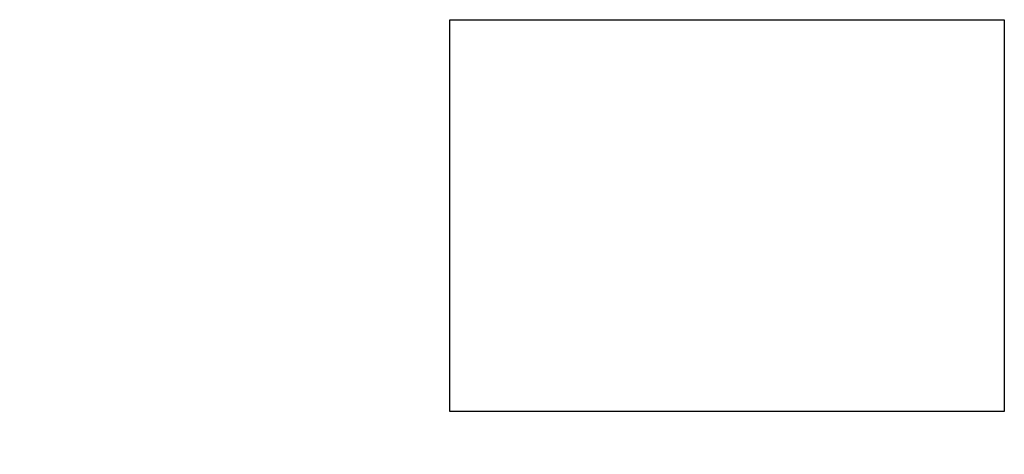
# Model space of a CAD drawing. Extents: x 21 to 4495, y 15 to 674.
# Drawn here: x 21 to 1515, y 15 to 674 of the extents above; entities that cross this region are included whole.
import ezdxf

# ---------------------------------------------------------------- set-up
doc = ezdxf.new("R2010")
doc.units = 0
doc.header["$MEASUREMENT"] = 0
doc.layers.add('KONTUR', color=7, linetype='CONTINUOUS')
doc.layers.add('PDF_Solid Fills', color=7, linetype='CONTINUOUS')

msp = doc.modelspace()

# ---------------------------------------------------------------- hatches: boundary and pattern name
at = {"layer": 'PDF_Solid Fills', "true_color": 0xffffff, "transparency": 33554559}
h = msp.add_hatch(color=7, dxfattribs=at)
h.paths.add_polyline_path([(22.8, 15.8, 0.024557), (22.8, 15.9)], flags=0)
h.paths.add_polyline_path([(22.8, 15.7, 0.024606), (22.8, 15.8)], flags=0)
h.paths.add_polyline_path([(22.8, 15.7, 0.024582), (22.8, 15.7)], flags=0)
h.paths.add_polyline_path([(22.8, 15.6, 0.02457), (22.8, 15.7)], flags=0)
h.paths.add_polyline_path([(22.7, 15.5, 0.024549), (22.8, 15.6)], flags=0)
h.paths.add_polyline_path([(22.7, 15.5, 0.024592), (22.7, 15.5)], flags=0)
h.paths.add_polyline_path([(22.7, 15.4, 0.024553), (22.7, 15.5)], flags=0)
h.paths.add_polyline_path([(22.6, 15.4, 0.024569), (22.7, 15.4)], flags=0)
h.paths.add_polyline_path([(22.6, 15.3, 0.024551), (22.6, 15.4)], flags=0)
h.paths.add_polyline_path([(22.5, 15.3, 0.024539), (22.6, 15.3)], flags=0)
h.paths.add_polyline_path([(22.5, 15.3, 0.024573), (22.5, 15.3)], flags=0)
h.paths.add_polyline_path([(22.4, 15.2, 0.024585), (22.5, 15.3)], flags=0)
h.paths.add_polyline_path([(22.3, 15.2, 0.024575), (22.4, 15.2)], flags=0)
h.paths.add_polyline_path([(22.3, 15.2, 0.024563), (22.3, 15.2)], flags=0)
h.paths.add_polyline_path([(22.2, 15.2, 0.024584), (22.3, 15.2)], flags=0)
h.paths.add_polyline_path([(22.1, 15.2, 0.024554), (22.2, 15.2)], flags=0)
h.paths.add_polyline_path([(22.1, 15.2, 0.024554), (22.1, 15.2)], flags=0)
h.paths.add_polyline_path([(22, 15.2, 0.024598), (22.1, 15.2)], flags=0)
h.paths.add_polyline_path([(21.9, 15.2, 0.024559), (22, 15.2)], flags=0)
h.paths.add_polyline_path([(21.9, 15.2, 0.024569), (21.9, 15.2)], flags=0)
h.paths.add_polyline_path([(21.8, 15.3, 0.024575), (21.9, 15.2)], flags=0)
h.paths.add_polyline_path([(21.8, 15.3, 0.024549), (21.8, 15.3)], flags=0)
h.paths.add_polyline_path([(21.7, 15.3, 0.024569), (21.8, 15.3)], flags=0)
h.paths.add_polyline_path([(21.7, 15.4, 0.024557), (21.7, 15.3)], flags=0)
h.paths.add_polyline_path([(21.6, 15.4, 0.024556), (21.7, 15.4)], flags=0)
h.paths.add_polyline_path([(21.6, 15.5, 0.024588), (21.6, 15.4)], flags=0)
h.paths.add_polyline_path([(21.5, 15.5, 0.024557), (21.6, 15.5)], flags=0)
h.paths.add_polyline_path([(21.5, 15.6, 0.024539), (21.5, 15.5)], flags=0)
h.paths.add_polyline_path([(21.5, 15.7, 0.024562), (21.5, 15.6)], flags=0)
h.paths.add_polyline_path([(21.5, 15.7, 0.024523), (21.5, 15.7)], flags=0)
h.paths.add_polyline_path([(21.5, 15.8, 0.024567), (21.5, 15.7)], flags=0)
h.paths.add_polyline_path([(21.5, 15.9, 0.024536), (21.5, 15.8)], flags=0)
h.paths.add_polyline_path([(21.5, 15.9, 0.024535), (21.5, 15.9)], flags=0)
h.paths.add_polyline_path([(21.5, 16, 0.024563), (21.5, 15.9)], flags=0)
h.paths.add_polyline_path([(21.5, 16.1, 0.024533), (21.5, 16)], flags=0)
h.paths.add_polyline_path([(21.5, 16.1, 0.024546), (21.5, 16.1)], flags=0)
h.paths.add_polyline_path([(21.5, 16.2, 0.024538), (21.5, 16.1)], flags=0)
h.paths.add_polyline_path([(21.6, 16.2, 0.024556), (21.5, 16.2)], flags=0)
h.paths.add_polyline_path([(21.6, 16.3, 0.024589), (21.6, 16.2)], flags=0)
h.paths.add_polyline_path([(21.7, 16.3, 0.024542), (21.6, 16.3)], flags=0)
h.paths.add_polyline_path([(21.7, 16.4, 0.024539), (21.7, 16.3)], flags=0)
h.paths.add_polyline_path([(21.8, 16.4, 0.024567), (21.7, 16.4)], flags=0)
h.paths.add_polyline_path([(21.8, 16.5, 0.024556), (21.8, 16.4)], flags=0)
h.paths.add_polyline_path([(21.9, 16.5, 0.024584), (21.8, 16.5)], flags=0)
h.paths.add_polyline_path([(21.9, 16.5, 0.024553), (21.9, 16.5)], flags=0)
h.paths.add_polyline_path([(22, 16.5, 0.024562), (21.9, 16.5)], flags=0)
h.paths.add_polyline_path([(22.1, 16.5, 0.024558), (22, 16.5)], flags=0)
h.paths.add_polyline_path([(22.1, 16.5, 0.02453), (22.1, 16.5)], flags=0)
h.paths.add_polyline_path([(22.2, 16.5, 0.02453), (22.1, 16.5)], flags=0)
h.paths.add_polyline_path([(22.3, 16.5, 0.024565), (22.2, 16.5)], flags=0)
h.paths.add_polyline_path([(22.3, 16.5, 0.024566), (22.3, 16.5)], flags=0)
h.paths.add_polyline_path([(22.4, 16.5, 0.02456), (22.3, 16.5)], flags=0)
h.paths.add_polyline_path([(22.5, 16.5, 0.024548), (22.4, 16.5)], flags=0)
h.paths.add_polyline_path([(22.5, 16.4, 0.024587), (22.5, 16.5)], flags=0)
h.paths.add_polyline_path([(22.6, 16.4, 0.024543), (22.5, 16.4)], flags=0)
h.paths.add_polyline_path([(22.6, 16.3, 0.024556), (22.6, 16.4)], flags=0)
h.paths.add_polyline_path([(22.7, 16.3, 0.024541), (22.6, 16.3)], flags=0)
h.paths.add_polyline_path([(22.7, 16.2, 0.024554), (22.7, 16.3)], flags=0)
h.paths.add_polyline_path([(22.7, 16.2, 0.024581), (22.7, 16.2)], flags=0)
h.paths.add_polyline_path([(22.8, 16.1, 0.024559), (22.7, 16.2)], flags=0)
h.paths.add_polyline_path([(22.8, 16.1, 0.024561), (22.8, 16.1)], flags=0)
h.paths.add_polyline_path([(22.8, 16, 0.024573), (22.8, 16.1)], flags=0)
h.paths.add_polyline_path([(22.8, 15.9, 0.024583), (22.8, 16)], flags=0)
h.paths.add_polyline_path([(22.8, 15.9, 0.024557), (22.8, 15.9)], flags=0)

# ---------------------------------------------------------------- linework, layer by layer
at = {"layer": 'KONTUR'}
for p, q in [((674.1, 80.2), (674.1, 674.2)), ((674.1, 674.2), (1515.1, 674.2)), ((1515.1, 674.2), (1515.1, 80.2)), ((1515.1, 80.2), (674.1, 80.2))]:
    msp.add_line(p, q, dxfattribs=at)

doc.saveas('drawing.dxf')
